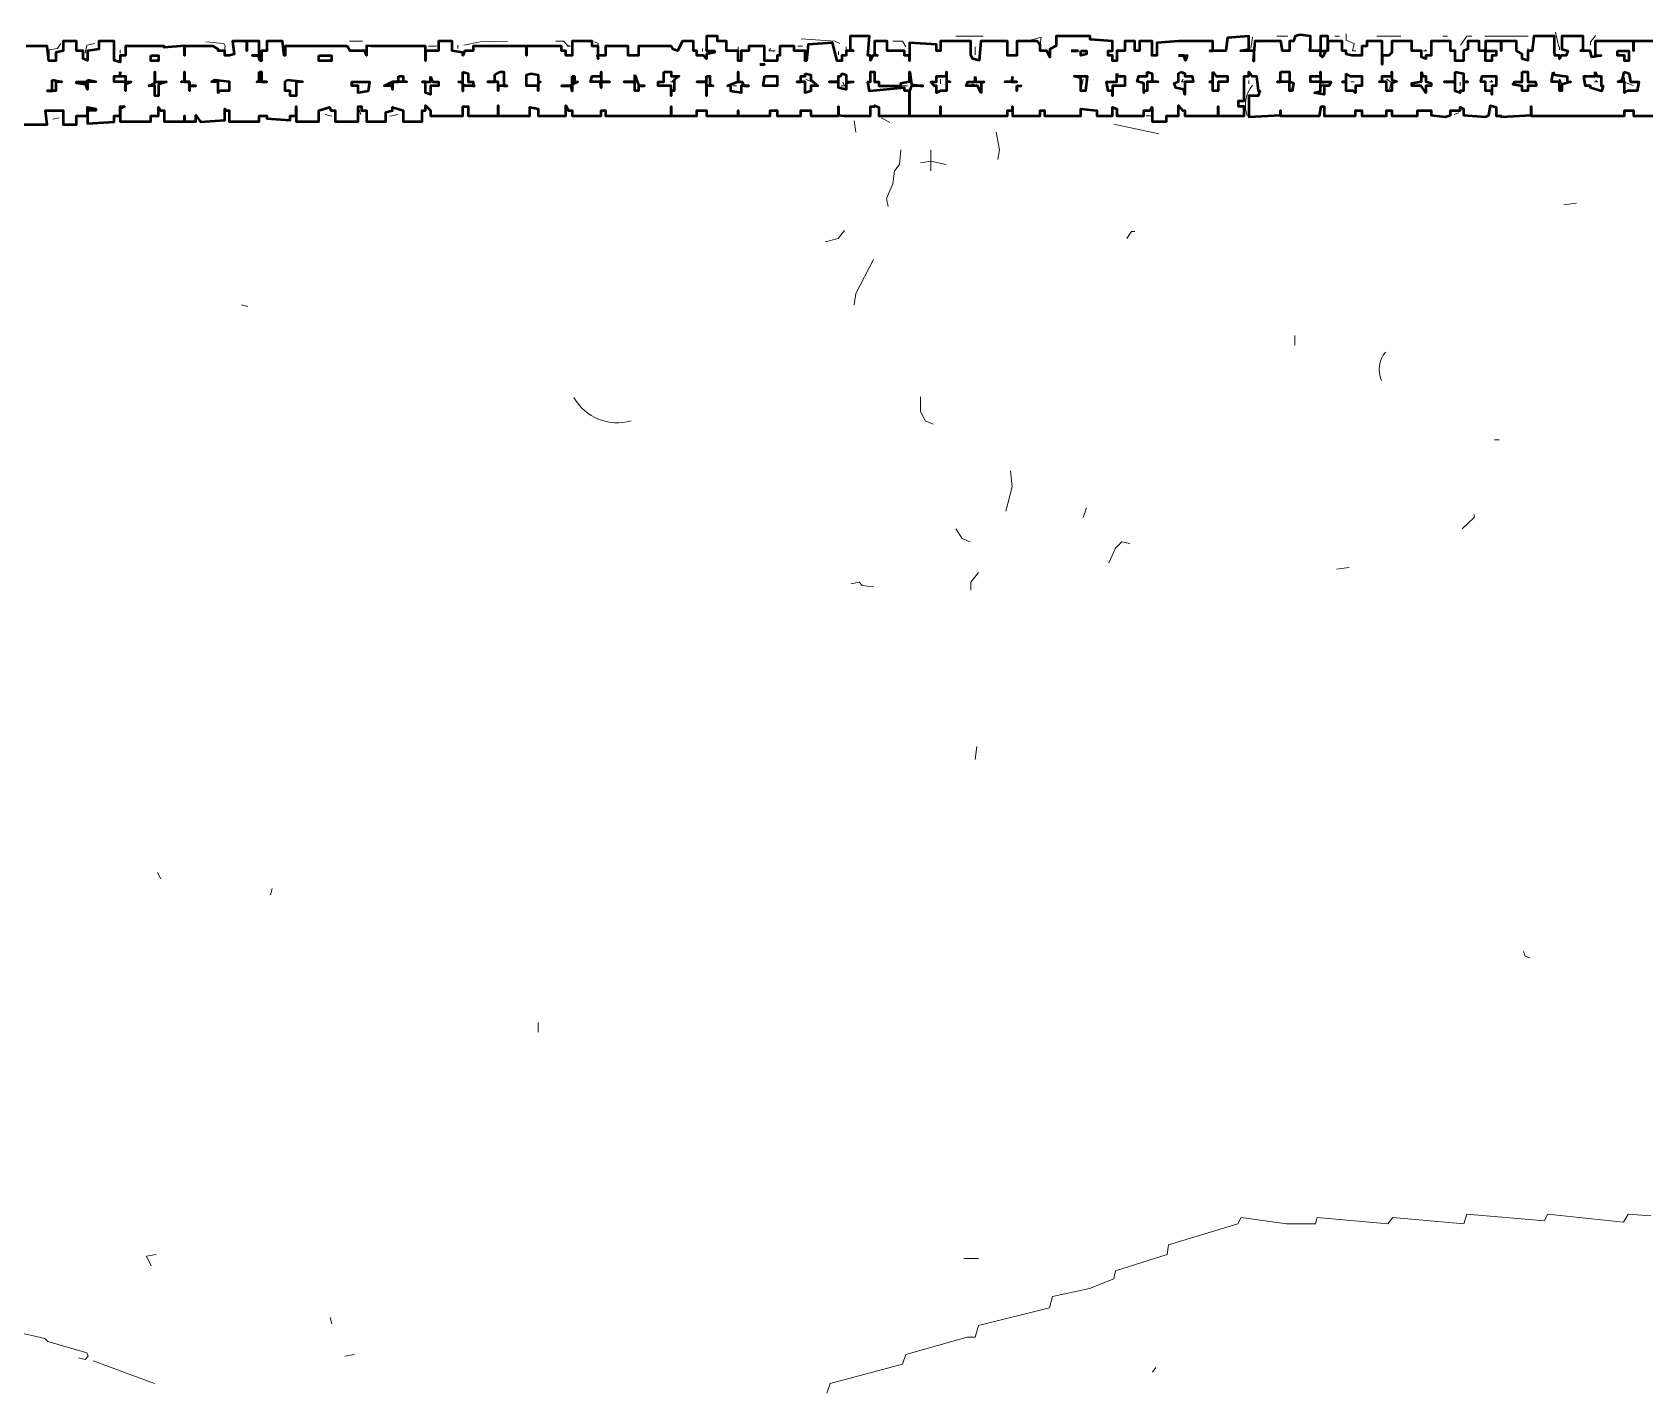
# Model space of a CAD drawing. Header units: metres. Extents: x 0.1 to 48.1, y 1.3 to 34.5.
# Drawn here: x 16.18 to 22.83, y 28.75 to 34.35 of the extents above; entities that cross this region are included whole.
import ezdxf

# ---------------------------------------------------------------- set-up
doc = ezdxf.new("R2010")
doc.units = ezdxf.units.M
for name, color, linetype, lineweight in [('P2D_GRAMMES', 7, 'Continuous', 18), ('P2D_MIKRA', 8, 'Continuous', 13), ('P2D_TOIXOI', 7, 'Continuous', 50), ('P2D_TOXA', 7, 'Continuous', 18)]:
    doc.layers.add(name, color=color, linetype=linetype, lineweight=lineweight)

msp = doc.modelspace()

# ---------------------------------------------------------------- linework, layer by layer
at = {"layer": 'P2D_GRAMMES'}
for p, q in [((20.635838, 33.967513), (20.822016, 33.927618)), ((19.880616, 33.861126), (19.880616, 33.774686)), ((16.426885, 28.867565), (16.679555, 28.774476))]:
    msp.add_line(p, q, dxfattribs=at)
for points in [[(20.27678, 34.309199), (20.336623, 34.326571), (20.331944, 34.296649)], [(20.150445, 33.934267), (20.163743, 33.861126), (20.157094, 33.82123)], [(19.758141, 33.861126), (19.751492, 33.801283), (19.731545, 33.774686), (19.724895, 33.721492), (19.698298, 33.661649), (19.704948, 33.628403)], [(19.944319, 33.801283), (19.880616, 33.814581), (19.837932, 33.807932)], [(19.645105, 33.408979), (19.571963, 33.269346), (19.565314, 33.222801)], [(19.452277, 28.734581), (19.465576, 28.774476), (19.764791, 28.854267), (19.778089, 28.894162), (20.030759, 28.965641), (20.064005, 28.965641), (20.077304, 29.013848), (20.369869, 29.08699), (20.383168, 29.133534), (20.536099, 29.16678), (20.635838, 29.206675), (20.642487, 29.239921), (20.855262, 29.306414), (20.861911, 29.346309), (21.147827, 29.432749), (21.161126, 29.459346), (21.347304, 29.433372), (21.46699, 29.433372), (21.473639, 29.459346), (21.766204, 29.432749), (21.786152, 29.459346), (22.078717, 29.432749), (22.092016, 29.472644), (22.411178, 29.446047), (22.424476, 29.472644), (22.73699, 29.439398), (22.756937, 29.472644), (22.850026, 29.465995)], [(16.107723, 28.987251), (16.227408, 28.960654), (16.240707, 28.947356), (16.400288, 28.900812), (16.406937, 28.887513), (16.393639, 28.874215), (16.367042, 28.880864)]]:
    msp.add_lwpolyline(points, dxfattribs=at)
at = {"layer": 'P2D_MIKRA'}
for p, q in [((19.984215, 34.330647), (20.097251, 34.330647)), ((21.20767, 34.326571), (21.201021, 34.280026)), ((21.307408, 34.330647), (21.353953, 34.330647)), ((21.54678, 34.330647), (21.566728, 34.330647)), ((21.71966, 34.330647), (21.819398, 34.330647)), ((21.992277, 34.330647), (22.012225, 34.330647)), ((22.165157, 34.330647), (22.344686, 34.330647)), ((22.457723, 34.346518), (22.471021, 34.286675)), ((16.538497, 34.273377), (16.538497, 34.260079)), ((17.48411, 34.309199), (17.537304, 34.309199)), ((17.809921, 34.28979), (17.843168, 34.28979)), ((17.930962, 34.293325), (17.930962, 34.280026)), ((19.08688, 34.286675), (19.08688, 34.273377)), ((19.332592, 34.28979), (19.352539, 34.28979)), ((19.500457, 34.266728), (19.500457, 34.253429)), ((19.532184, 34.286675), (19.532184, 34.273377)), ((20.063427, 34.286675), (20.063427, 34.253429)), ((22.342772, 34.280026), (22.342772, 34.266728)), ((19.365838, 34.153691), (19.392435, 34.140393)), ((19.758141, 34.125013), (19.784738, 34.125013)), ((19.921477, 34.153691), (19.921477, 34.133743)), ((20.050707, 34.133743), (20.070654, 34.127094)), ((20.509503, 34.153691), (20.502853, 34.120445)), ((21.500236, 34.133743), (21.486937, 34.113796)), ((16.287251, 33.99411), (16.260654, 33.987461)), ((16.679555, 34.002458), (16.699503, 34.002458)), ((17.384372, 34.007408), (17.410969, 34.000759)), ((17.524005, 34.027356), (17.530654, 34.007408)), ((17.683586, 34.007408), (17.65034, 34.000759)), ((19.565314, 33.980812), (19.571963, 33.934267)), ((19.678351, 33.99411), (19.711597, 33.974162)), ((20.768822, 34.002458), (20.795419, 34.002458)), ((22.05877, 34.014058), (22.038822, 34.007408)), ((22.544162, 33.641702), (22.490969, 33.635052)), ((17.038613, 33.222801), (17.065209, 33.216152)), ((21.382128, 33.096466), (21.382128, 33.056571)), ((22.205052, 32.665396), (22.225, 32.665396)), ((20.522801, 32.385), (20.509503, 32.345105)), ((21.606623, 32.138979), (21.553429, 32.13233)), ((20.070654, 31.400916), (20.064005, 31.347723)), ((16.692853, 30.882277), (16.706152, 30.855681)), ((17.164948, 30.815785), (17.158298, 30.789188)), ((18.262295, 30.263901), (18.262295, 30.224005)), ((20.017461, 29.290802), (20.077304, 29.290802)), ((17.404319, 29.047094), (17.410969, 29.020497)), ((17.504058, 28.894162), (17.464162, 28.887513)), ((20.808717, 28.840969), (20.795419, 28.821021))]:
    msp.add_line(p, q, dxfattribs=at)
for points in [[(19.34589, 34.319921), (19.485524, 34.309199), (19.505471, 34.299974)], [(21.593472, 34.339869), (21.593472, 34.313272), (21.626571, 34.299974), (21.619921, 34.270121), (21.63322, 34.270121)], [(22.111963, 34.330647), (22.092016, 34.330647), (22.065419, 34.293325)], [(22.623953, 34.33322), (22.600941, 34.306623), (22.600941, 34.293325)], [(16.293901, 34.299974), (16.280602, 34.280026), (16.246077, 34.273377), (16.246077, 34.24678)], [(16.433534, 34.299974), (16.400288, 34.293325), (16.393639, 34.260079)], [(16.89233, 34.306623), (16.965471, 34.299974), (16.97212, 34.286675)], [(16.96935, 34.286675), (16.96935, 34.273377), (16.96935, 34.286675)], [(17.956204, 34.293325), (18.022696, 34.306623), (18.135733, 34.309199)], [(18.335209, 34.309199), (18.368455, 34.309199), (18.381754, 34.293325), (18.395052, 34.28979), (18.381754, 34.28979)], [(18.494791, 34.306623), (18.509403, 34.299974), (18.509403, 34.280026)], [(18.940288, 34.280026), (18.940288, 34.266728), (18.940288, 34.280026)], [(19.219555, 34.280026), (19.212906, 34.270121), (19.239503, 34.270121), (19.232853, 34.266728)], [(19.724895, 34.309199), (19.764791, 34.309199), (19.778089, 34.286675)], [(21.919136, 34.273377), (21.925785, 34.270121), (21.912487, 34.270121)], [(22.473329, 34.286675), (22.473329, 34.273377), (22.473329, 34.286675)], [(17.951352, 34.16699), (17.951352, 34.133743), (17.976152, 34.127094)], [(18.813953, 34.147042), (18.820602, 34.142654), (18.807304, 34.142654)], [(19.073272, 34.127094), (19.066623, 34.125013), (19.079921, 34.125013)], [(19.51877, 34.140393), (19.525419, 34.125013), (19.51212, 34.125013)], [(20.921754, 34.153691), (20.915105, 34.142654), (20.928403, 34.142654)], [(21.192804, 34.133743), (21.192804, 34.147042), (21.192804, 34.133743)], [(21.626571, 34.142654), (21.613272, 34.142654), (21.626571, 34.142654)], [(21.759555, 34.153691), (21.779503, 34.140393), (21.772853, 34.113796)], [(22.064311, 34.140393), (22.064311, 34.127094), (22.064311, 34.140393)], [(22.191754, 34.147042), (22.198403, 34.142654), (22.185105, 34.142654)], [(22.623953, 34.147042), (22.630602, 34.142654), (22.617304, 34.142654)], [(22.742139, 34.16034), (22.742139, 34.140393), (22.776885, 34.127094)], [(19.525419, 33.528665), (19.498822, 33.495419), (19.445628, 33.48212)], [(20.722277, 33.525463), (20.708979, 33.525463), (20.689031, 33.495419)], [(19.837932, 32.843796), (19.837932, 32.783953), (19.85788, 32.744058), (19.891126, 32.730759)], [(20.210288, 32.537932), (20.216937, 32.47144), (20.19034, 32.371702)], [(22.121452, 32.358403), (22.121452, 32.345105), (22.072068, 32.29856)], [(19.984215, 32.29856), (20.010812, 32.258665), (20.044058, 32.245366)], [(20.70233, 32.238717), (20.669084, 32.245366), (20.642487, 32.21877), (20.61589, 32.158927)], [(20.077304, 32.119031), (20.045717, 32.079136), (20.045717, 32.04589)], [(19.552016, 32.072487), (19.585262, 32.079136), (19.59856, 32.065838), (19.645105, 32.059188)], [(22.324738, 30.556466), (22.331387, 30.536518), (22.351335, 30.529869)], [(16.686204, 29.306414), (16.646309, 29.299764), (16.666257, 29.259869)]]:
    msp.add_lwpolyline(points, dxfattribs=at)
msp.add_lwpolyline([(22.473329, 34.125013), (22.484319, 34.125013), (22.47767, 34.147042), (22.473329, 34.153691)], close=True, dxfattribs=at)
at = {"layer": 'P2D_TOIXOI'}
for points in [[(22.866174, 34.309199), (22.778614, 34.309199), (22.778614, 34.270121), (22.778614, 34.270121), (22.778614, 34.309199), (22.620109, 34.309199), (22.620109, 34.25086), (22.645563, 34.25086), (22.645563, 34.250105), (22.60733, 34.243455), (22.600681, 34.270121), (22.560785, 34.270121), (22.570873, 34.276702), (22.570873, 34.330647), (22.483203, 34.330647), (22.483203, 34.276702), (22.507592, 34.270052), (22.500942, 34.25086), (22.480995, 34.25086), (22.473329, 34.236806), (22.473329, 34.25086), (22.454398, 34.25086), (22.453174, 34.270052), (22.453174, 34.330647), (22.367958, 34.330647), (22.361309, 34.270121), (22.342772, 34.270121), (22.342772, 34.230157), (22.320258, 34.236806), (22.320258, 34.256754), (22.295808, 34.270052), (22.295808, 34.309199), (22.233378, 34.309199), (22.233378, 34.270121), (22.233378, 34.270121), (22.233378, 34.309199), (22.168215, 34.309199), (22.168215, 34.270121), (22.155183, 34.270121), (22.141885, 34.270052), (22.141885, 34.309199), (22.09554, 34.309199), (22.09554, 34.276702), (22.077653, 34.270052), (22.077653, 34.229304), (22.043707, 34.229304), (22.043707, 34.229304), (22.043707, 34.229304), (22.043707, 34.270121), (22.02457, 34.270121), (22.02457, 34.309199), (21.94442, 34.309199), (21.94442, 34.270121), (21.94442, 34.270121), (21.94442, 34.25086), (21.922501, 34.25086), (21.922501, 34.236806), (21.904709, 34.243455), (21.904709, 34.270121), (21.864398, 34.270121), (21.864398, 34.309199), (21.782827, 34.309199), (21.782827, 34.263403), (21.769529, 34.25086), (21.742878, 34.25086), (21.742878, 34.213503), (21.742878, 34.213503), (21.742878, 34.309199), (21.67874, 34.309199), (21.67874, 34.28979), (21.65893, 34.28979), (21.65893, 34.25086), (21.616597, 34.25086), (21.593472, 34.256754), (21.593472, 34.270121), (21.576702, 34.270121), (21.576702, 34.309199), (21.518817, 34.309199), (21.518817, 34.270121), (21.518817, 34.270121), (21.518817, 34.330647), (21.487402, 34.330647), (21.487402, 34.270121), (21.510209, 34.270121), (21.496911, 34.243455), (21.487402, 34.250105), (21.487402, 34.270121), (21.447129, 34.270121), (21.447129, 34.270121), (21.443717, 34.270121), (21.447129, 34.283351), (21.447129, 34.329895), (21.403822, 34.336545), (21.383874, 34.329895), (21.377225, 34.309199), (21.36027, 34.309199), (21.36027, 34.270121), (21.330681, 34.270121), (21.324031, 34.309199), (21.217644, 34.309199), (21.210995, 34.229304), (21.213927, 34.229304), (21.213927, 34.270121), (21.157801, 34.270121), (21.192804, 34.276702), (21.192804, 34.329895), (21.104607, 34.323246), (21.097958, 34.270121), (21.065472, 34.270121), (21.065472, 34.270121), (21.031466, 34.270121), (21.044217, 34.270052), (21.044217, 34.309199), (21.006531, 34.309199), (21.006531, 34.309199), (20.902471, 34.309199), (20.902471, 34.309948), (20.812707, 34.303298), (20.812707, 34.25086), (20.792094, 34.25086), (20.793349, 34.256754), (20.793349, 34.309199), (20.741881, 34.309199), (20.741881, 34.270121), (20.722424, 34.270121), (20.722424, 34.309199), (20.680807, 34.309199), (20.680807, 34.270121), (20.647877, 34.270121), (20.647877, 34.229304), (20.630729, 34.229304), (20.630729, 34.25086), (20.612249, 34.25086), (20.612249, 34.270121), (20.630729, 34.270121), (20.630729, 34.309948), (20.538578, 34.316597), (20.538578, 34.330647), (20.397745, 34.330647), (20.397745, 34.29), (20.371731, 34.276702), (20.371731, 34.243455), (20.359895, 34.270121), (20.331944, 34.270121), (20.331944, 34.296649), (20.32, 34.309199), (20.235428, 34.309199), (20.235428, 34.25086), (20.197248, 34.25086), (20.197248, 34.309199), (20.087277, 34.309199), (20.080628, 34.230157), (20.054031, 34.236806), (20.045717, 34.250105), (20.045717, 34.309199), (19.921477, 34.309199), (19.921477, 34.270121), (19.904255, 34.270121), (19.904255, 34.296649), (19.793468, 34.303298), (19.793468, 34.229304), (19.793468, 34.229304), (19.793468, 34.25086), (19.772114, 34.25086), (19.772114, 34.270121), (19.70091, 34.270121), (19.70091, 34.309199), (19.649125, 34.309199), (19.649125, 34.256754), (19.661728, 34.25086), (19.64178, 34.25086), (19.632008, 34.230157), (19.632008, 34.25086), (19.621832, 34.25086), (19.628482, 34.330647), (19.548691, 34.330647), (19.548691, 34.276702), (19.56199, 34.270121), (19.532184, 34.270121), (19.532184, 34.25086), (19.513911, 34.25086), (19.513911, 34.229304), (19.495497, 34.229304), (19.47555, 34.303298), (19.375812, 34.296649), (19.369162, 34.229304), (19.363053, 34.229304), (19.363053, 34.270121), (19.317782, 34.270121), (19.317782, 34.28979), (19.258438, 34.28979), (19.258438, 34.25086), (19.246888, 34.25086), (19.246888, 34.229304), (19.195175, 34.229304), (19.195175, 34.28979), (19.130529, 34.28979), (19.130529, 34.270121), (19.098882, 34.270121), (19.098882, 34.229304), (19.08688, 34.229304), (19.08688, 34.270121), (19.038451, 34.270121), (19.038451, 34.309199), (19.001575, 34.309199), (19.001575, 34.330647), (18.956472, 34.330647), (18.956472, 34.270121), (18.988539, 34.270121), (18.988539, 34.263403), (18.956472, 34.256754), (18.956472, 34.236806), (18.943613, 34.25086), (18.916185, 34.25086), (18.916185, 34.270121), (18.902767, 34.270121), (18.902767, 34.309199), (18.857173, 34.309199), (18.837225, 34.270052), (18.817277, 34.276702), (18.810628, 34.28979), (18.676413, 34.28979), (18.676413, 34.25086), (18.633094, 34.25086), (18.633094, 34.28979), (18.539435, 34.28979), (18.539435, 34.25086), (18.504764, 34.25086), (18.509403, 34.236806), (18.509403, 34.28979), (18.484064, 34.28979), (18.484064, 34.309199), (18.401835, 34.309199), (18.401835, 34.25086), (18.375728, 34.25086), (18.375728, 34.270121), (18.358482, 34.270121), (18.358482, 34.28979), (18.214415, 34.28979), (18.214415, 34.25086), (18.214415, 34.25086), (18.214415, 34.28979), (17.993414, 34.28979), (17.993414, 34.270121), (17.959529, 34.270121), (17.951352, 34.250105), (17.951352, 34.263403), (17.907332, 34.270052), (17.907332, 34.309199), (17.850407, 34.309199), (17.850407, 34.270121), (17.797129, 34.270121), (17.797129, 34.229304), (17.797129, 34.229304), (17.797129, 34.28979), (17.573874, 34.28979), (17.553671, 34.29), (17.553671, 34.250105), (17.547277, 34.270121), (17.487435, 34.270121), (17.474136, 34.28979), (17.218915, 34.28979), (17.218915, 34.25086), (17.214817, 34.25086), (17.208168, 34.309199), (17.143721, 34.309199), (17.143721, 34.270121), (17.121728, 34.270121), (17.121728, 34.229304), (17.115079, 34.229304), (17.11141, 34.236806), (17.11141, 34.25086), (17.083162, 34.25086), (17.083162, 34.25086), (17.11141, 34.25086), (17.11141, 34.309199), (17.060827, 34.309199), (17.060827, 34.270121), (17.060827, 34.270121), (17.060827, 34.309199), (17.002042, 34.309199), (17.008691, 34.256754), (16.988743, 34.25086), (16.96935, 34.25086), (16.96935, 34.270121), (16.941914, 34.270121), (16.941914, 34.276702), (16.922251, 34.28979), (16.8043, 34.28979), (16.8043, 34.25086), (16.8043, 34.25086), (16.8043, 34.29), (16.720428, 34.283351), (16.720428, 34.28979), (16.560125, 34.28979), (16.560125, 34.25086), (16.538497, 34.25086), (16.538497, 34.223508), (16.51399, 34.230157), (16.51399, 34.25086), (16.51399, 34.25086), (16.51399, 34.309199), (16.450157, 34.309199), (16.450157, 34.276702), (16.403613, 34.270052), (16.403613, 34.230157), (16.385438, 34.236806), (16.385438, 34.270121), (16.358277, 34.270121), (16.358277, 34.309199), (16.303874, 34.309199), (16.303874, 34.270052), (16.272845, 34.263403), (16.272845, 34.229304), (16.244031, 34.229304), (16.237382, 34.28979), (16.150942, 34.28979)], [(16.137644, 33.966027), (16.237382, 33.966027), (16.230733, 34.023907), (16.246077, 34.023907), (16.246077, 34.023907), (16.303874, 34.023907), (16.303874, 33.966027), (16.358277, 33.966027), (16.358277, 34.002458), (16.403613, 34.002458), (16.403613, 34.03733), (16.437882, 34.030681), (16.437882, 34.023907), (16.403613, 34.023907), (16.403613, 33.970838), (16.51399, 33.977487), (16.51399, 34.002458), (16.538497, 34.002458), (16.538497, 34.040578), (16.556545, 34.040578), (16.538497, 34.030681), (16.538497, 33.979186), (16.665148, 33.979186), (16.665148, 34.002458), (16.696782, 34.002458), (16.696782, 34.03733), (16.702827, 34.023907), (16.720428, 34.023907), (16.720428, 33.979186), (16.8043, 33.979186), (16.8043, 34.002458), (16.8043, 34.002458), (16.8043, 33.979186), (16.85101, 33.979186), (16.85101, 34.004084), (16.869058, 33.977487), (16.96935, 33.984136), (16.96935, 34.030681), (16.975445, 34.023907), (16.988328, 34.023907), (16.988328, 33.979186), (17.11141, 33.979186), (17.11141, 34.002458), (17.143721, 34.002458), (17.143721, 33.990785), (17.239395, 33.984136), (17.239395, 34.002458), (17.264479, 34.002458), (17.264479, 34.040578), (17.264479, 34.040578), (17.264479, 33.979186), (17.357314, 33.979186), (17.357314, 34.024031), (17.400995, 34.03733), (17.407644, 34.023907), (17.424845, 34.023907), (17.424845, 33.979186), (17.520087, 33.979186), (17.520087, 34.040578), (17.533979, 34.040578), (17.533979, 34.023907), (17.553671, 34.023907), (17.553671, 33.979186), (17.633717, 33.979186), (17.633717, 34.017382), (17.661392, 34.024031), (17.661392, 34.03733), (17.705086, 34.024031), (17.705086, 33.979186), (17.783735, 33.979186), (17.783735, 34.023907), (17.797129, 34.023907), (17.797129, 34.043979), (17.818135, 34.024031), (17.818135, 34.002458), (17.951352, 34.002458), (17.951352, 34.040578), (17.972922, 34.040578), (17.972922, 34.002458), (18.096472, 34.002458), (18.096472, 34.043979), (18.096472, 34.03733), (18.096472, 34.002458), (18.227772, 34.002458), (18.227772, 34.03733), (18.262295, 34.030681), (18.262295, 34.002458), (18.375728, 34.002458), (18.375728, 34.043979), (18.385079, 34.023907), (18.401835, 34.023907), (18.401835, 34.002458), (18.522374, 34.002458), (18.522374, 34.023907), (18.539435, 34.023907), (18.539435, 34.002458), (18.810752, 34.002458), (18.810752, 34.040578), (18.810752, 34.040578), (18.810752, 34.002458), (18.916185, 34.002458), (18.916185, 34.023907), (18.956472, 34.023907), (18.956472, 34.002458), (19.08688, 34.002458), (19.08688, 34.023907), (19.08688, 34.023907), (19.08688, 34.002458), (19.218573, 34.002458), (19.218573, 34.023907), (19.246888, 34.023907), (19.246888, 34.002458), (19.345521, 34.002458), (19.345521, 34.023907), (19.386268, 34.023907), (19.386268, 34.002458), (19.500457, 34.002458), (19.500457, 34.040578), (19.500457, 34.040578), (19.500457, 34.004084), (19.522094, 34.002458), (19.632008, 34.002458), (19.632008, 34.040578), (19.649125, 34.040578), (19.649125, 34.043979), (19.666751, 34.03733), (19.666751, 34.002458), (19.793468, 34.002458), (19.793468, 34.104912), (19.772114, 34.104912), (19.772114, 34.11712), (19.628482, 34.103822), (19.621832, 34.142654), (19.632008, 34.142654), (19.632008, 34.183524), (19.649125, 34.183524), (19.649125, 34.142654), (19.666751, 34.142654), (19.666751, 34.125013), (19.757987, 34.125013), (19.757987, 34.137068), (19.793468, 34.143717), (19.793468, 34.183524), (19.794712, 34.183524), (19.801361, 34.130419), (19.847906, 34.12377), (19.847906, 34.125013), (19.801361, 34.125013), (19.793468, 34.103822), (19.793468, 34.002458), (19.921477, 34.002458), (19.921477, 34.040578), (19.921477, 34.040578), (19.921477, 34.002458), (20.120524, 34.002458), (20.120524, 34.002458), (20.197248, 34.002458), (20.197248, 34.023907), (20.218201, 34.023907), (20.218201, 34.040578), (20.218201, 34.040578), (20.218201, 34.002458), (20.257042, 34.002458), (20.257042, 34.002458), (20.331944, 34.002458), (20.331944, 34.023907), (20.35055, 34.023907), (20.35055, 34.002458), (20.500148, 34.002458), (20.500148, 34.030681), (20.565712, 34.024031), (20.565712, 34.002458), (20.630729, 34.002458), (20.630729, 34.03733), (20.647877, 34.030681), (20.647877, 34.002458), (20.759919, 34.002458), (20.759919, 34.023907), (20.785445, 34.023907), (20.792094, 34.03733), (20.793349, 34.030681), (20.793349, 33.979186), (20.852507, 33.979186), (20.852507, 34.002458), (20.902471, 34.002458), (20.902471, 34.023907), (20.902471, 34.023907), (20.902471, 34.043979), (20.918429, 34.023907), (20.928864, 34.023907), (20.928864, 34.002458), (21.065472, 34.002458), (21.065472, 34.040578), (21.065472, 34.040578), (21.065472, 34.002458), (21.172854, 34.002458), (21.172854, 34.040578), (21.149338, 34.040578), (21.149338, 34.063827), (21.172854, 34.063827), (21.172854, 34.084343), (21.172854, 34.084343), (21.172854, 34.165763), (21.192804, 34.165763), (21.192804, 34.183613), (21.204346, 34.165763), (21.224293, 34.165763), (21.230942, 34.104912), (21.237592, 34.104912), (21.230942, 34.084343), (21.192804, 34.084343), (21.192804, 33.997435), (21.323403, 34.004084), (21.323403, 34.023907), (21.323403, 34.023907), (21.323403, 34.002458), (21.483613, 34.002458), (21.490262, 34.040578), (21.503127, 34.040578), (21.503127, 34.002458), (21.632255, 34.002458), (21.632255, 34.023907), (21.65893, 34.023907), (21.65893, 34.002458), (21.760294, 34.002458), (21.760294, 34.023907), (21.782827, 34.023907), (21.782827, 34.002458), (21.888344, 34.002458), (21.888344, 34.023907), (21.94442, 34.023907), (21.94442, 34.004084), (22.002251, 33.997435), (22.02457, 34.004084), (22.02457, 34.023907), (22.064311, 34.023907), (22.064311, 34.03733), (22.077653, 34.030681), (22.077653, 34.004084), (22.168482, 33.997435), (22.18178, 34.004084), (22.188429, 34.043979), (22.212619, 34.03733), (22.212619, 34.002458), (22.233378, 34.002458), (22.233378, 33.997435), (22.356876, 34.004084), (22.356876, 34.040578), (22.356876, 34.040578), (22.356876, 34.002458), (22.742139, 34.002458), (22.742139, 34.023907), (22.778614, 34.023907), (22.778614, 34.002458), (22.894354, 34.002458)]]:
    msp.add_lwpolyline(points, dxfattribs=at)
for points in [[(16.665148, 34.25086), (16.696782, 34.25086), (16.696782, 34.229304), (16.665148, 34.229304)], [(17.357314, 34.25086), (17.410021, 34.25086), (17.410021, 34.229304), (17.357314, 34.229304)], [(20.459506, 34.270121), (20.487191, 34.270121), (20.487191, 34.270121), (20.459506, 34.270121)], [(20.500148, 34.270121), (20.523795, 34.270121), (20.523795, 34.256754), (20.500148, 34.250105)], [(20.902471, 34.25086), (20.938377, 34.25086), (20.931728, 34.230157), (20.925079, 34.25086), (20.902471, 34.25086)], [(22.168215, 34.270121), (22.212619, 34.270121), (22.212619, 34.25086), (22.194752, 34.25086), (22.194752, 34.229304), (22.168215, 34.229304)], [(22.712055, 34.270121), (22.758877, 34.270121), (22.758877, 34.229304), (22.742139, 34.229304), (22.742139, 34.25086), (22.712055, 34.25086)], [(16.538497, 34.183613), (16.536597, 34.165763), (16.560125, 34.165763), (16.560125, 34.142654), (16.583141, 34.142654), (16.560125, 34.130419), (16.560125, 34.104912), (16.560125, 34.104912), (16.560125, 34.142654), (16.51399, 34.142654), (16.51399, 34.165763), (16.538497, 34.165763)], [(16.681613, 34.183524), (16.681613, 34.183524), (16.681613, 34.142654), (16.729424, 34.142654), (16.696782, 34.130419), (16.696782, 34.084343), (16.681613, 34.084343), (16.681613, 34.125013), (16.656283, 34.125013), (16.681613, 34.137068)], [(16.8043, 34.183524), (16.8043, 34.183524), (16.8043, 34.142654), (16.823968, 34.142654), (16.823968, 34.125013), (16.85101, 34.125013), (16.85101, 34.125013), (16.823968, 34.125013), (16.823968, 34.104912), (16.823968, 34.104912), (16.823968, 34.142654), (16.789267, 34.142654), (16.8043, 34.143717)], [(17.11141, 34.183524), (17.121728, 34.183524), (17.121728, 34.142654), (17.143721, 34.142654), (17.143721, 34.142654), (17.10178, 34.142654), (17.11141, 34.143717)], [(17.951352, 34.183613), (17.972922, 34.176963), (17.972922, 34.142654), (17.993414, 34.142654), (17.993414, 34.12377), (17.999424, 34.125013), (17.951352, 34.125013), (17.951352, 34.103822), (17.951352, 34.110471), (17.951352, 34.137068), (17.932932, 34.142654), (17.951352, 34.142654)], [(18.105812, 34.183524), (18.119972, 34.183524), (18.119972, 34.125013), (18.134519, 34.125013), (18.134519, 34.125013), (18.096472, 34.125013), (18.096472, 34.104912), (18.096472, 34.104912), (18.096472, 34.142654), (18.052618, 34.142654), (18.052618, 34.142654), (18.082945, 34.142654), (18.082945, 34.170314)], [(18.232147, 34.176963), (18.262295, 34.170314), (18.262295, 34.142654), (18.272042, 34.142654), (18.262295, 34.137068), (18.262295, 34.104912), (18.262295, 34.104912), (18.262295, 34.125013), (18.214415, 34.125013), (18.214415, 34.170314)], [(18.522374, 34.183524), (18.522374, 34.183524), (18.522374, 34.142654), (18.557958, 34.142654), (18.557958, 34.142654), (18.522374, 34.142654), (18.522374, 34.11712), (18.518063, 34.142654), (18.478168, 34.142654), (18.484817, 34.165763), (18.522374, 34.165763)], [(18.780042, 34.183524), (18.810752, 34.183524), (18.810752, 34.165763), (18.843874, 34.165763), (18.823037, 34.150366), (18.823037, 34.104912), (18.810752, 34.104912), (18.810752, 34.084343), (18.810752, 34.084343), (18.810752, 34.125013), (18.756599, 34.125013), (18.756599, 34.142654), (18.780042, 34.142654)], [(19.08688, 34.183524), (19.08688, 34.183524), (19.08688, 34.142654), (19.103194, 34.142654), (19.109843, 34.125013), (19.130529, 34.125013), (19.130529, 34.125013), (19.098882, 34.125013), (19.098882, 34.097173), (19.056872, 34.103822), (19.056872, 34.125013), (19.043351, 34.125013), (19.08688, 34.143717)], [(19.176335, 34.213503), (19.195175, 34.213503), (19.195175, 34.213503), (19.176335, 34.213503)], [(19.363053, 34.176963), (19.386268, 34.170314), (19.386268, 34.150366), (19.415707, 34.125013), (19.386268, 34.125013), (19.386268, 34.103822), (19.363053, 34.097173), (19.363053, 34.142654), (19.329267, 34.142654), (19.329267, 34.142654), (19.345521, 34.142654), (19.345521, 34.165763), (19.363053, 34.165763)], [(19.515445, 34.176963), (19.532184, 34.170314), (19.532184, 34.142654), (19.56199, 34.142654), (19.532184, 34.137068), (19.532184, 34.110471), (19.500457, 34.11712), (19.500457, 34.142654), (19.462251, 34.142654), (19.462251, 34.142654), (19.500457, 34.142654), (19.500457, 34.165763), (19.508796, 34.165763)], [(19.945171, 34.183524), (19.945171, 34.183524), (19.945171, 34.143717), (19.960942, 34.142654), (19.945171, 34.142654), (19.945171, 34.104912), (19.921047, 34.104912), (19.904255, 34.097173), (19.904255, 34.125013), (19.89445, 34.125013), (19.881152, 34.142654), (19.904255, 34.142654), (19.904255, 34.165763), (19.945171, 34.165763)], [(20.647877, 34.176963), (20.652461, 34.165763), (20.680807, 34.165763), (20.680807, 34.125013), (20.630729, 34.125013), (20.630729, 34.084343), (20.630729, 34.084343), (20.630729, 34.104912), (20.612565, 34.104912), (20.605916, 34.142654), (20.647877, 34.142654)], [(20.773398, 34.183613), (20.793349, 34.176963), (20.793349, 34.143717), (20.818691, 34.142654), (20.773398, 34.142654), (20.773398, 34.104912), (20.758848, 34.104912), (20.759919, 34.097173), (20.759919, 34.137068), (20.732251, 34.143717), (20.738901, 34.165763), (20.773398, 34.165763)], [(20.91178, 34.183613), (20.928864, 34.176963), (20.928864, 34.165763), (20.958325, 34.165763), (20.963123, 34.143717), (20.963123, 34.142654), (20.928864, 34.142654), (20.928864, 34.090524), (20.925079, 34.110471), (20.891832, 34.11712), (20.885183, 34.137068), (20.902471, 34.143717), (20.902471, 34.176963)], [(21.044217, 34.183613), (21.058063, 34.165763), (21.087984, 34.165763), (21.087984, 34.165763), (21.103982, 34.165763), (21.103982, 34.142654), (21.065472, 34.142654), (21.065472, 34.104912), (21.044217, 34.104912), (21.044217, 34.142654), (21.030226, 34.142654), (21.030226, 34.142654), (21.044217, 34.142654)], [(21.323403, 34.183524), (21.36027, 34.183524), (21.36027, 34.143717), (21.377225, 34.137068), (21.370576, 34.104912), (21.36027, 34.104912), (21.36027, 34.142654), (21.308687, 34.142654), (21.308687, 34.142654), (21.323403, 34.142654)], [(21.487402, 34.183524), (21.487402, 34.183524), (21.487402, 34.142654), (21.518817, 34.142654), (21.518817, 34.142654), (21.530157, 34.142654), (21.523508, 34.125013), (21.503127, 34.125013), (21.503127, 34.090524), (21.463665, 34.097173), (21.487402, 34.103822), (21.487402, 34.142654), (21.447129, 34.142654), (21.447129, 34.165763), (21.487402, 34.165763)], [(21.593472, 34.176963), (21.609948, 34.165763), (21.65893, 34.165763), (21.65893, 34.125013), (21.632255, 34.125013), (21.632255, 34.097173), (21.623246, 34.104912), (21.593472, 34.104912), (21.593472, 34.142654), (21.576702, 34.142654), (21.576702, 34.142654), (21.593472, 34.142654)], [(21.782827, 34.183524), (21.782827, 34.183524), (21.782827, 34.150366), (21.802775, 34.143717), (21.782827, 34.137068), (21.782827, 34.104912), (21.760294, 34.104912), (21.760294, 34.142654), (21.729634, 34.142654), (21.742878, 34.143717), (21.742878, 34.165763), (21.782827, 34.165763)], [(21.904709, 34.183613), (21.909162, 34.165763), (21.922501, 34.165763), (21.922501, 34.143717), (21.94442, 34.137068), (21.94442, 34.125013), (21.922501, 34.125013), (21.922501, 34.097173), (21.902513, 34.125013), (21.864398, 34.125013), (21.864398, 34.137068), (21.904709, 34.143717)], [(22.043707, 34.183613), (22.077653, 34.176963), (22.077653, 34.142654), (22.09554, 34.142654), (22.09554, 34.142654), (22.077653, 34.142654), (22.077653, 34.104912), (22.064311, 34.104912), (22.064311, 34.097173), (22.043707, 34.103822), (22.043707, 34.142654), (21.997949, 34.142654), (21.997949, 34.142654), (22.043707, 34.142654), (22.043707, 34.165763), (22.043707, 34.165763)], [(22.320258, 34.183524), (22.342772, 34.183524), (22.342772, 34.142654), (22.374607, 34.142654), (22.377932, 34.130419), (22.377932, 34.125013), (22.342772, 34.125013), (22.342772, 34.104912), (22.320258, 34.104912), (22.320258, 34.12377), (22.281518, 34.130419), (22.288168, 34.142654), (22.320258, 34.142654)], [(22.447749, 34.183613), (22.454398, 34.170314), (22.505006, 34.163665), (22.505006, 34.142654), (22.52089, 34.142654), (22.483203, 34.130419), (22.483203, 34.104912), (22.473329, 34.104912), (22.473329, 34.142654), (22.441099, 34.142654)], [(22.620109, 34.183613), (22.627277, 34.165763), (22.645563, 34.165763), (22.645563, 34.125013), (22.653874, 34.125013), (22.647225, 34.103822), (22.600941, 34.11712), (22.600941, 34.125013), (22.580733, 34.125013), (22.574084, 34.165763), (22.620109, 34.165763)], [(22.740314, 34.183613), (22.760262, 34.176963), (22.766911, 34.142654), (22.800157, 34.142654), (22.793508, 34.104912), (22.753613, 34.104912), (22.742139, 34.097173), (22.742139, 34.125013), (22.742139, 34.125013), (22.742139, 34.142654), (22.713717, 34.142654), (22.733665, 34.150366)], [(16.25733, 34.150366), (16.297225, 34.142654), (16.272845, 34.142654), (16.272845, 34.104912), (16.237382, 34.104912), (16.25733, 34.103822)], [(16.403613, 34.150366), (16.437882, 34.143717), (16.437882, 34.142654), (16.403613, 34.142654), (16.403613, 34.110471), (16.396963, 34.130419), (16.358277, 34.137068), (16.358277, 34.142654), (16.403613, 34.142654)], [(16.928901, 34.150366), (16.988328, 34.143717), (16.988328, 34.104912), (16.948848, 34.104912), (16.941914, 34.097173), (16.941914, 34.142654), (16.915602, 34.142654)], [(17.228115, 34.150366), (17.289667, 34.143717), (17.289667, 34.142654), (17.264479, 34.142654), (17.264479, 34.084343), (17.239395, 34.084343), (17.239395, 34.104912), (17.218915, 34.104912), (17.218915, 34.143717)], [(17.520087, 34.142654), (17.567225, 34.142654), (17.560576, 34.103822), (17.520087, 34.097173), (17.520087, 34.125013), (17.494084, 34.125013), (17.494084, 34.142654), (17.520087, 34.142654)], [(17.685581, 34.165763), (17.705086, 34.165763), (17.705086, 34.143717), (17.720157, 34.142654), (17.661392, 34.142654), (17.661392, 34.110471), (17.660314, 34.125013), (17.627068, 34.125013), (17.660314, 34.142654), (17.685581, 34.142654)], [(17.818135, 34.163665), (17.826545, 34.142654), (17.850407, 34.142654), (17.850407, 34.125013), (17.818135, 34.125013), (17.818135, 34.090524), (17.797129, 34.097173), (17.797129, 34.142654), (17.783735, 34.142654), (17.783735, 34.142654), (17.818135, 34.142654)], [(18.401835, 34.165763), (18.411675, 34.165763), (18.411675, 34.142654), (18.424974, 34.142654), (18.401835, 34.130419), (18.401835, 34.103822), (18.398377, 34.125013), (18.358482, 34.125013), (18.358482, 34.125013), (18.401835, 34.125013)], [(18.661202, 34.170314), (18.677644, 34.125013), (18.701044, 34.125013), (18.701044, 34.125013), (18.676413, 34.125013), (18.676413, 34.104912), (18.661202, 34.104912), (18.661202, 34.142654), (18.615916, 34.142654), (18.615916, 34.142654), (18.661202, 34.142654)], [(18.956472, 34.165763), (18.970209, 34.165763), (18.970209, 34.130419), (18.983508, 34.125013), (18.956472, 34.125013), (18.956472, 34.084343), (18.956472, 34.084343), (18.956472, 34.142654), (18.916185, 34.142654), (18.916185, 34.142654), (18.956472, 34.142654)], [(19.196283, 34.165763), (19.246888, 34.165763), (19.246888, 34.125013), (19.189634, 34.125013)], [(20.063427, 34.163665), (20.06733, 34.142654), (20.100576, 34.142654), (20.088227, 34.137068), (20.088227, 34.097173), (20.073979, 34.125013), (20.027435, 34.125013), (20.034084, 34.142654), (20.063427, 34.142654)], [(20.218201, 34.163665), (20.213613, 34.142654), (20.235428, 34.142654), (20.235428, 34.142654), (20.187016, 34.142654), (20.218201, 34.143717)], [(20.235428, 34.125013), (20.253508, 34.125013), (20.235428, 34.12377), (20.235428, 34.104912), (20.235428, 34.104912)], [(20.523795, 34.165763), (20.526126, 34.165763), (20.519476, 34.104912), (20.500148, 34.104912), (20.500148, 34.157016), (20.472932, 34.165763), (20.523795, 34.165763)], [(22.194752, 34.165763), (22.212619, 34.165763), (22.212619, 34.142654), (22.212619, 34.142654), (22.212619, 34.125013), (22.194752, 34.125013), (22.194752, 34.090524), (22.195079, 34.104912), (22.168215, 34.104912), (22.168215, 34.142654), (22.148534, 34.142654), (22.155183, 34.165763), (22.194752, 34.165763)]]:
    msp.add_lwpolyline(points, close=True, dxfattribs=at)
at = {"layer": 'P2D_TOXA'}
for centre, radius, start, end in [((21.305586, 34.046445), 0.127148, 140.142516, 200.14891), ((21.843431, 32.954723), 0.113312, 140.26429, 203.170162), ((18.58932, 32.943768), 0.207852, 209.834284, 285.802241)]:
    msp.add_arc(centre, radius, start, end, dxfattribs=at)

doc.saveas('drawing.dxf')
